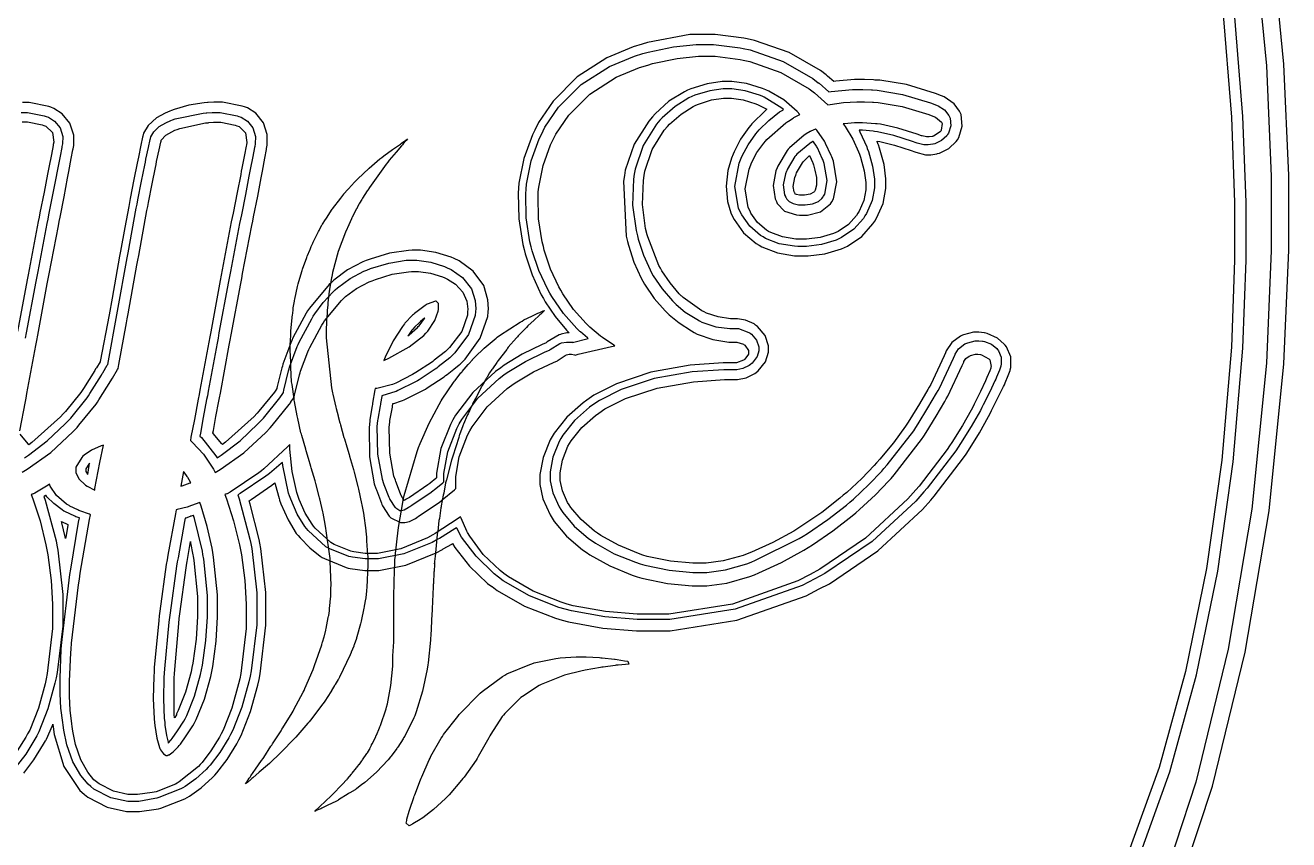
# Model space of a CAD drawing. Extents: x 71 to 283, y 22 to 328.
# Drawn here: x 170 to 282.9, y 156.4 to 229.1 of the extents above; entities that cross this region are included whole.
import ezdxf

# ---------------------------------------------------------------- set-up
doc = ezdxf.new("R2010")
doc.units = 0
doc.header["$MEASUREMENT"] = 0

msp = doc.modelspace()

# ---------------------------------------------------------------- linework, layer by layer
at = {"color": 7}
for points in [[(279.631, 238.286), (280.88, 225.506), (281.304, 215.656), (281.304, 212.372), (281.304, 209.018), (280.865, 198.953), (279.572, 185.925), (277.463, 173.416), (274.57, 161.556), (270.932, 150.467)], [(272.371, 150.015), (276.049, 161.193), (278.973, 173.149), (281.106, 185.756), (282.414, 198.884), (282.858, 209.028), (282.858, 212.408), (282.858, 215.715), (282.428, 225.635), (281.164, 238.507)], [(276.936, 230.801), (277.748, 220.912), (278.025, 213.29), (278.025, 210.749), (278.025, 208.154), (277.738, 200.365), (276.897, 190.284), (275.524, 180.604), (273.641, 171.424), (271.271, 162.844), (268.439, 154.96)], [(269.373, 154.512), (272.229, 162.464), (274.62, 171.115), (276.52, 180.369), (277.908, 190.125), (278.758, 200.285), (279.047, 208.133), (279.047, 210.749), (279.047, 213.306), (278.767, 220.979), (277.946, 230.939)]]:
    msp.add_lwpolyline(points, dxfattribs=at)
at = {"color": 250}
for points in [[(169.871, 162.34), (170.783, 163.53), (171.643, 164.932), (171.803, 165.24), (171.803, 165.24), (171.829, 165.276), (171.839, 165.276), (171.899, 165.392), (172.428, 166.591), (172.472, 166.723), (172.472, 166.661), (172.508, 166.522), (172.508, 166.475), (172.597, 165.797), (173.46, 162.935), (174.89, 160.796), (175.26, 160.478), (175.295, 160.444), (175.603, 160.189), (177.319, 159.301), (179.056, 158.926), (179.634, 158.926), (180.198, 158.926), (181.699, 159.129), (181.893, 159.173), (182.104, 159.217), (184.255, 160.047), (184.467, 160.161), (184.678, 160.285), (185.728, 161.035), (186.742, 161.961), (186.936, 162.172), (187.121, 162.376), (188.035, 163.566), (188.895, 164.968), (189.053, 165.276), (189.053, 165.276), (189.079, 165.312), (189.089, 165.312), (189.282, 165.701), (190.133, 167.84), (190.791, 170.207), (190.889, 170.708), (190.985, 171.203), (191.488, 175.569), (191.488, 177.024), (191.488, 178.489), (191.047, 182.412), (190.959, 182.879), (190.897, 183.216), (190.103, 186.364), (190.007, 186.655), (190.191, 186.77), (192.017, 188.067), (192.194, 188.207), (192.202, 188.216), (192.29, 188.269), (192.3, 188.277), (192.326, 188.145), (192.679, 186.876), (192.723, 186.76), (192.723, 186.76), (192.723, 186.735), (192.723, 186.726), (192.837, 186.4), (193.473, 184.953), (194.212, 183.755), (194.381, 183.551), (194.547, 183.348), (195.416, 182.448), (196.339, 181.726), (196.533, 181.61), (196.726, 181.496), (198.666, 180.702), (198.86, 180.658), (199.037, 180.624), (200.334, 180.446), (200.767, 180.446), (201.57, 180.446), (203.984, 180.919), (206.71, 182.007), (207.257, 182.316), (207.336, 182.36), (208.095, 182.801), (208.175, 182.845), (208.385, 182.492), (209.695, 180.817), (211.304, 179.281), (211.667, 178.999), (211.667, 178.999), (211.693, 178.999), (211.703, 178.999), (212.144, 178.664), (214.599, 177.25), (217.355, 176.168), (217.946, 176), (218.52, 175.842), (221.589, 175.286), (224.598, 175.048), (225.601, 175.048), (227.594, 175.048), (233.573, 175.992), (239.747, 178.171), (240.911, 178.788), (241.828, 179.257), (246.167, 182.189), (250.154, 185.879), (250.895, 186.726), (251.194, 187.07), (253.815, 190.482), (254.036, 190.817), (254.256, 191.153), (255.243, 192.727), (256.055, 194.178), (256.187, 194.451), (256.319, 194.715), (256.901, 195.898), (257.377, 196.868), (257.458, 197.026), (257.528, 197.195), (257.8, 197.842), (257.969, 198.297), (257.987, 198.367), (258.039, 198.553), (258.021, 199.5), (257.651, 200.396), (257.528, 200.554), (257.448, 200.652), (256.848, 201.181), (255.931, 201.604), (255.694, 201.648), (255.64, 201.658), (255.177, 201.719), (255.022, 201.719), (254.696, 201.719), (253.822, 201.48), (253.717, 201.436), (253.532, 201.357), (252.773, 200.793), (252.262, 200.053), (252.2, 199.885), (252.086, 199.594), (250.877, 197.035), (250.755, 196.814), (250.631, 196.585), (249.889, 195.316), (249.007, 193.905), (248.815, 193.605), (248.628, 193.314), (247.556, 191.841), (246.327, 190.369), (246.063, 190.077), (246.027, 190.041), (245.841, 189.821), (244.73, 188.662), (243.373, 187.413), (243.064, 187.149), (242.763, 186.884), (241.14, 185.615), (239.376, 184.416), (239.007, 184.186), (238.645, 183.957), (236.788, 182.937), (234.878, 182.077), (234.491, 181.927), (234.129, 181.787), (232.353, 181.293), (230.808, 181.081), (230.294, 181.081), (229.627, 181.081), (227.63, 181.267), (225.565, 181.699), (225.178, 181.821), (224.79, 181.945), (222.99, 182.687), (221.403, 183.569), (221.121, 183.761), (220.847, 183.956), (219.665, 184.98), (218.73, 186.074), (218.582, 186.303), (218.45, 186.515), (217.977, 187.551), (217.77, 188.467), (217.77, 188.772), (217.77, 189.154), (217.981, 190.299), (218.474, 191.524), (218.616, 191.771), (218.765, 192.017), (219.709, 193.196), (220.935, 194.284), (221.228, 194.487), (221.786, 194.868), (223.618, 195.789), (226.447, 196.727), (229.7, 197.295), (232.446, 197.485), (233.363, 197.485), (233.618, 197.485), (234.385, 197.644), (235.161, 198.015), (235.303, 198.121), (235.479, 198.253), (236.115, 199.056), (236.397, 199.916), (236.397, 200.201), (236.397, 200.504), (236.091, 201.41), (235.417, 202.231), (235.233, 202.354), (235.1, 202.452), (234.349, 202.781), (233.609, 202.917), (233.363, 202.917), (232.996, 202.917), (231.898, 203.073), (230.839, 203.42), (230.646, 203.517), (230.434, 203.633), (228.758, 204.814), (228.636, 204.928), (228.6, 204.964), (228.424, 205.14), (227.598, 206.106), (226.862, 207.196), (226.73, 207.433), (226.598, 207.672), (225.601, 210.229), (225.531, 210.502), (225.531, 210.538), (225.415, 210.963), (225.129, 213.101), (225.213, 215.257), (225.285, 215.688), (225.355, 216.102), (226.006, 218.022), (227.083, 219.746), (227.365, 220.063), (227.558, 220.275), (228.582, 221.175), (229.675, 221.863), (229.905, 221.967), (230.134, 222.074), (231.302, 222.444), (232.37, 222.603), (232.727, 222.603), (233.073, 222.603), (234.115, 222.462), (235.249, 222.11), (235.479, 222.003), (235.54, 221.977), (236.193, 221.651), (236.255, 221.615), (236.123, 221.51), (234.914, 220.328), (234.81, 220.204), (234.633, 220.001), (233.884, 218.938), (233.31, 217.824), (233.222, 217.594), (233.076, 217.246), (232.759, 216.154), (232.595, 214.745), (232.734, 213.377), (233.039, 212.369), (233.186, 212.055), (233.309, 211.782), (234.155, 210.582), (235.285, 209.63), (235.549, 209.48), (235.804, 209.331), (237.189, 208.792), (238.716, 208.537), (239.043, 208.528), (239.059, 208.528), (239.099, 208.528), (239.113, 208.528), (239.43, 208.528), (239.926, 208.528), (241.419, 208.714), (242.896, 209.145), (243.17, 209.267), (243.461, 209.4), (244.713, 210.265), (245.718, 211.376), (245.886, 211.631), (246.045, 211.879), (246.618, 213.214), (246.874, 214.541), (246.874, 214.982), (246.874, 215.405), (246.71, 216.672), (246.318, 218.141), (246.203, 218.44), (246.193, 218.467), (246.107, 218.732), (246.098, 218.758), (246.335, 218.724), (247.654, 218.414), (249.131, 217.928), (249.45, 217.804), (249.554, 217.77), (250.402, 217.558), (250.685, 217.558), (250.887, 217.558), (251.424, 217.647), (251.495, 217.664), (251.679, 217.708), (252.495, 218.111), (253.153, 218.74), (253.258, 218.899), (253.381, 219.085), (253.699, 220.103), (253.595, 221.139), (253.507, 221.332), (253.453, 221.448), (252.968, 222.101), (252.094, 222.718), (251.847, 222.815), (251.301, 223.027), (248.707, 223.811), (246.327, 224.208), (245.886, 224.226), (245.78, 224.236), (244.96, 224.26), (244.687, 224.26), (244.07, 224.26), (242.411, 224.112), (242.218, 224.084), (241.653, 224.579), (241.643, 224.589), (241.555, 224.675), (241.547, 224.683), (241.034, 225.08), (238.23, 226.673), (235.143, 227.754), (234.491, 227.894), (234.182, 227.957), (231.636, 228.283), (230.787, 228.283), (229.366, 228.283), (225.583, 227.578), (225.108, 227.435), (224.296, 227.197), (221.946, 226.199), (219.29, 224.505), (217.144, 222.352), (215.845, 220.432), (215.511, 219.745), (215.309, 219.34), (214.537, 217.232), (214.1, 215.018), (214.066, 214.559), (214.03, 214.11), (214.086, 211.839), (214.443, 209.55), (214.559, 209.091), (214.656, 208.704), (215.277, 206.838), (216.094, 205.062), (216.289, 204.717), (216.447, 204.436), (217.341, 203.104), (218.361, 201.879), (218.582, 201.648), (218.387, 201.648), (217.866, 201.524), (217.804, 201.506), (217.68, 201.472), (216.624, 200.855), (216.535, 200.767), (216.165, 200.616), (214.401, 199.76), (212.777, 198.764), (212.478, 198.544), (212.001, 198.2), (209.973, 196.335), (208.438, 194.31), (208.209, 193.887), (207.971, 193.464), (207.125, 191.321), (206.736, 189.141), (206.728, 188.7), (206.674, 188.656), (206.173, 188.243), (206.128, 188.207), (205.96, 188.075), (204.311, 186.954), (204.152, 186.866), (204.143, 186.858), (204.028, 186.805), (204.012, 186.796), (203.994, 186.788), (203.852, 186.7), (203.835, 186.69), (203.808, 186.717), (203.569, 187.132), (203.553, 187.185), (203.509, 187.29), (203.094, 188.385), (203.06, 188.49), (202.935, 188.86), (202.559, 190.903), (202.521, 193.208), (202.565, 193.711), (202.581, 193.835), (202.794, 195.007), (202.811, 195.122), (202.811, 195.176), (202.847, 195.294), (202.847, 195.333), (202.917, 195.351), (203.623, 195.589), (203.693, 195.615), (203.86, 195.687), (205.572, 196.541), (205.74, 196.638), (205.898, 196.736), (207.407, 197.733), (207.54, 197.838), (207.68, 197.944), (208.284, 198.403), (208.764, 198.79), (208.844, 198.86), (208.853, 198.87), (208.905, 198.923), (208.915, 198.931), (209.284, 199.293), (210.647, 201.172), (211.322, 203.12), (211.35, 203.517), (211.372, 203.786), (211.326, 204.599), (210.955, 205.872), (210.024, 207.159), (208.774, 208.073), (208.315, 208.279), (208.059, 208.403), (206.679, 208.836), (205.312, 209.021), (204.858, 209.021), (204.786, 209.021), (204.628, 209.021), (204.575, 209.021), (204.24, 209.013), (202.539, 208.76), (200.801, 208.245), (200.448, 208.103), (200.156, 207.989), (198.789, 207.266), (197.564, 206.367), (197.343, 206.163), (197.141, 205.97), (195.377, 203.853), (195.227, 203.623), (195.085, 203.402), (193.912, 201.198), (193.815, 200.977), (193.727, 200.767), (193.022, 198.852), (192.969, 198.684), (192.925, 198.526), (192.51, 196.878), (192.476, 196.71), (192.466, 196.692), (192.378, 196.551), (192.37, 196.533), (192.254, 196.366), (190.871, 194.655), (190.712, 194.487), (190.676, 194.451), (190.438, 194.186), (187.88, 191.893), (187.608, 191.699), (187.536, 191.787), (186.83, 192.644), (186.76, 192.723), (186.804, 192.943), (187.033, 194.174), (187.299, 195.563), (187.361, 195.862), (187.431, 196.269), (188.225, 200.556), (188.313, 201.013), (188.401, 201.472), (189.247, 206.058), (189.335, 206.515), (189.414, 206.966), (190.244, 211.226), (190.324, 211.631), (190.402, 212.019), (190.769, 213.845), (191.081, 215.495), (191.135, 215.794), (191.188, 216.086), (191.399, 217.25), (191.54, 218.026), (191.558, 218.123), (191.619, 218.421), (191.616, 219.352), (191.284, 220.412), (190.595, 221.254), (189.851, 221.729), (189.582, 221.827), (189.388, 221.899), (187.628, 222.25), (187.042, 222.25), (186.848, 222.25), (186.327, 222.224), (186.267, 222.214), (185.984, 222.188), (184.608, 221.969), (183.303, 221.607), (183.056, 221.508), (182.923, 221.456), (182.485, 221.27), (181.719, 220.84), (180.986, 220.17), (180.575, 219.468), (180.516, 219.215), (180.489, 219.119), (180.326, 218.405), (180.11, 217.339), (180.057, 217.065), (180.003, 216.809), (179.714, 215.349), (179.388, 213.661), (179.317, 213.29), (179.246, 212.937), (178.889, 211.051), (178.514, 208.951), (178.435, 208.492), (177.764, 204.752), (177.483, 203.27), (176.706, 199.107), (176.68, 199.055), (176.353, 198.527), (176.319, 198.473), (176.283, 198.438), (176.203, 198.297), (175.206, 196.683), (175.084, 196.497), (174.968, 196.33), (173.585, 194.627), (173.426, 194.451), (173.39, 194.417), (173.152, 194.152), (170.594, 191.859), (170.321, 191.665), (170.25, 191.753), (169.544, 192.609)], [(169.722, 189.229), (170.163, 189.486), (172.278, 190.985), (174.254, 192.803), (174.625, 193.216), (174.801, 193.41), (176.335, 195.29), (176.459, 195.475), (176.582, 195.661), (177.642, 197.371), (177.73, 197.52), (177.782, 197.6), (178.249, 198.395), (178.293, 198.473), (178.355, 198.836), (179.033, 202.539), (179.105, 202.917), (179.184, 203.35), (179.977, 207.707), (180.057, 208.139), (180.136, 208.572), (180.869, 212.567), (180.939, 212.937), (181.01, 213.3), (181.336, 214.966), (181.627, 216.421), (181.681, 216.676), (181.733, 216.94), (181.949, 217.982), (182.112, 218.67), (182.14, 218.758), (182.156, 218.856), (182.557, 219.313), (183.364, 219.738), (183.585, 219.817), (183.805, 219.896), (186.098, 220.399), (186.337, 220.416), (186.389, 220.425), (186.826, 220.45), (186.972, 220.45), (187.457, 220.45), (188.762, 220.187), (188.913, 220.133), (189.097, 220.063), (189.679, 219.499), (189.803, 218.652), (189.758, 218.44), (189.741, 218.335), (189.582, 217.537), (189.353, 216.368), (189.301, 216.076), (189.247, 215.786), (188.935, 214.172), (188.568, 212.346), (188.49, 211.949), (188.409, 211.552), (187.59, 207.266), (187.501, 206.798), (187.413, 206.34), (186.567, 201.754), (186.479, 201.296), (186.391, 200.837), (185.596, 196.551), (185.525, 196.144), (185.455, 195.739), (185.111, 193.913), (184.802, 192.334), (184.749, 192.052), (184.952, 191.875), (185.914, 190.809), (186.804, 189.495), (186.972, 189.195), (187.413, 189.451), (189.528, 190.95), (191.505, 192.767), (191.875, 193.182), (192.052, 193.376), (193.587, 195.254), (193.711, 195.439), (193.737, 195.483), (194, 195.863), (194.028, 195.898), (194.062, 196.084), (194.503, 197.9), (194.557, 198.085), (194.601, 198.235), (195.245, 199.973), (195.333, 200.165), (195.421, 200.36), (196.479, 202.336), (196.603, 202.53), (196.726, 202.724), (198.261, 204.55), (198.438, 204.717), (198.614, 204.885), (199.601, 205.617), (200.729, 206.208), (200.977, 206.305), (201.286, 206.429), (202.78, 206.882), (204.222, 207.108), (204.505, 207.117), (204.566, 207.117), (204.705, 207.117), (204.752, 207.117), (205.114, 207.117), (206.203, 206.98), (207.275, 206.649), (207.469, 206.551), (207.72, 206.438), (208.428, 205.989), (209.087, 205.3), (209.447, 204.479), (209.532, 203.755), (209.514, 203.517), (209.496, 203.226), (208.985, 201.777), (207.909, 200.343), (207.61, 200.061), (207.538, 199.999), (206.533, 199.205), (206.411, 199.107), (206.287, 199.011), (204.902, 198.103), (204.752, 198.015), (204.602, 197.926), (203.102, 197.168), (202.953, 197.097), (202.803, 197.036), (201.392, 196.683), (201.26, 196.674), (201.242, 196.559), (201.03, 195.387), (201.013, 195.263), (200.995, 195.14), (200.783, 193.905), (200.767, 193.781), (200.713, 193.217), (200.743, 190.58), (201.18, 188.189), (201.33, 187.748), (201.374, 187.634), (201.815, 186.453), (201.859, 186.337), (201.903, 186.223), (202.521, 185.28), (202.601, 185.208), (202.671, 185.138), (203.525, 184.725), (203.623, 184.715), (203.658, 184.715), (203.737, 184.715), (203.765, 184.715), (203.904, 184.715), (204.325, 184.825), (204.848, 185.094), (204.964, 185.172), (205.14, 185.279), (206.965, 186.515), (207.151, 186.655), (207.256, 186.735), (208.341, 187.652), (208.456, 187.748), (208.456, 187.872), (208.456, 188.151), (208.456, 188.243), (208.456, 188.832), (208.773, 190.598), (209.514, 192.52), (209.726, 192.899), (209.929, 193.27), (211.266, 195.038), (213.042, 196.682), (213.467, 196.99), (213.765, 197.203), (215.392, 198.173), (217.177, 199.003), (217.558, 199.143), (217.602, 199.205), (218.219, 199.646), (218.299, 199.672), (218.333, 199.682), (218.598, 199.742), (218.686, 199.742), (218.792, 199.742), (219.075, 199.682), (219.111, 199.672), (219.384, 199.752), (222.355, 200.431), (222.673, 200.484), (222.567, 200.546), (221.571, 201.225), (221.474, 201.296), (221.376, 201.366), (220.434, 202.16), (220.346, 202.248), (220.097, 202.478), (218.987, 203.733), (218.017, 205.148), (217.84, 205.457), (217.664, 205.758), (216.918, 207.337), (216.367, 209.021), (216.289, 209.374), (216.183, 209.788), (215.86, 211.835), (215.802, 213.845), (215.83, 214.242), (215.864, 214.649), (216.251, 216.597), (216.922, 218.44), (217.099, 218.792), (217.394, 219.397), (218.542, 221.083), (220.436, 222.974), (222.789, 224.469), (224.879, 225.353), (225.601, 225.565), (226.042, 225.698), (228.22, 226.153), (230.145, 226.343), (230.787, 226.343), (231.625, 226.343), (233.864, 226.052), (234.138, 225.99), (234.728, 225.867), (237.498, 224.888), (240.02, 223.449), (240.488, 223.096), (241.689, 222.003), (241.909, 222.048), (243.094, 222.212), (244.289, 222.286), (244.687, 222.286), (244.96, 222.286), (245.682, 222.26), (245.78, 222.25), (246.177, 222.233), (248.324, 221.863), (250.701, 221.139), (251.214, 220.945), (251.302, 220.911), (251.856, 220.47), (251.883, 220.416), (251.909, 220.355), (251.821, 219.736), (251.777, 219.674), (251.733, 219.614), (251.116, 219.199), (251.037, 219.181), (251.01, 219.173), (250.738, 219.145), (250.649, 219.145), (250.498, 219.145), (250.101, 219.235), (250.049, 219.251), (249.678, 219.393), (247.953, 219.94), (246.389, 220.275), (246.098, 220.31), (245.948, 220.328), (244.791, 220.416), (244.405, 220.416), (244.069, 220.416), (243.169, 220.328), (243.064, 220.31), (243.231, 220.081), (243.932, 218.938), (244.439, 217.814), (244.511, 217.594), (244.607, 217.339), (244.937, 216.112), (245.074, 215.08), (245.074, 214.735), (245.074, 214.417), (244.893, 213.458), (244.483, 212.513), (244.369, 212.336), (244.253, 212.144), (243.526, 211.328), (242.605, 210.706), (242.394, 210.608), (242.182, 210.512), (241.012, 210.163), (239.799, 210.009), (239.396, 210.009), (239.077, 210.009), (238.821, 210.018), (237.644, 210.217), (236.59, 210.61), (236.397, 210.715), (236.203, 210.83), (235.408, 211.508), (234.826, 212.328), (234.738, 212.513), (234.588, 212.831), (234.311, 214.498), (234.649, 216.271), (234.81, 216.642), (234.88, 216.827), (235.355, 217.74), (235.972, 218.599), (236.115, 218.758), (236.255, 218.926), (237.931, 220.39), (238.125, 220.522), (238.169, 220.548), (238.583, 220.813), (238.618, 220.839), (238.662, 220.866), (239.13, 221.13), (239.183, 221.156), (238.963, 221.404), (237.758, 222.449), (236.431, 223.23), (236.149, 223.344), (235.867, 223.468), (234.433, 223.9), (233.127, 224.084), (232.693, 224.084), (232.248, 224.084), (230.914, 223.895), (229.456, 223.441), (229.165, 223.308), (228.873, 223.176), (227.502, 222.326), (226.253, 221.21), (226.024, 220.945), (225.688, 220.566), (224.387, 218.489), (223.599, 216.183), (223.521, 215.688), (223.441, 215.194), (223.678, 210.282), (223.802, 209.797), (223.872, 209.48), (224.357, 207.968), (225.019, 206.543), (225.178, 206.269), (225.327, 205.996), (226.179, 204.735), (227.153, 203.615), (227.365, 203.412), (227.514, 203.262), (228.418, 202.534), (229.517, 201.825), (229.765, 201.683), (230.019, 201.542), (231.413, 201.049), (232.847, 200.837), (233.327, 200.837), (233.547, 200.837), (234.147, 200.634), (234.208, 200.59), (234.271, 200.546), (234.597, 200.076), (234.597, 199.919), (234.597, 199.752), (234.271, 199.303), (234.208, 199.249), (234.147, 199.205), (233.531, 198.967), (233.327, 198.967), (232.341, 198.967), (229.386, 198.761), (225.874, 198.143), (222.8, 197.106), (220.784, 196.077), (220.169, 195.651), (219.833, 195.413), (218.378, 194.122), (217.241, 192.705), (217.065, 192.404), (216.888, 192.096), (216.253, 190.518), (215.97, 189.023), (215.97, 188.524), (215.97, 188.101), (216.239, 186.828), (216.878, 185.394), (217.065, 185.102), (217.241, 184.821), (218.356, 183.494), (219.771, 182.29), (220.097, 182.069), (220.424, 181.849), (222.214, 180.856), (224.216, 180.023), (224.649, 179.881), (225.08, 179.74), (227.365, 179.265), (229.561, 179.071), (230.294, 179.071), (230.887, 179.071), (232.669, 179.313), (234.712, 179.891), (235.126, 180.057), (235.54, 180.217), (237.564, 181.143), (239.536, 182.246), (239.925, 182.492), (240.312, 182.731), (242.15, 183.992), (243.866, 185.324), (244.192, 185.597), (244.518, 185.871), (245.947, 187.185), (247.129, 188.429), (247.333, 188.666), (247.614, 188.984), (250.057, 192.123), (250.26, 192.44), (250.463, 192.749), (251.371, 194.204), (252.14, 195.519), (252.272, 195.756), (252.404, 195.994), (253.699, 198.728), (253.824, 199.037), (253.84, 199.099), (254.026, 199.373), (254.317, 199.576), (254.389, 199.602), (254.441, 199.62), (254.876, 199.742), (255.022, 199.742), (255.101, 199.742), (255.313, 199.718), (255.341, 199.708), (255.429, 199.69), (256.073, 199.337), (256.117, 199.283), (256.161, 199.231), (256.275, 198.64), (256.257, 198.578), (256.257, 198.5), (256.151, 198.261), (255.904, 197.68), (255.834, 197.52), (255.762, 197.361), (255.327, 196.427), (254.768, 195.281), (254.635, 195.016), (254.503, 194.761), (253.714, 193.38), (252.764, 191.877), (252.553, 191.558), (252.341, 191.242), (249.845, 187.978), (249.554, 187.642), (248.849, 186.832), (245.065, 183.326), (240.965, 180.544), (240.101, 180.093), (238.999, 179.503), (233.168, 177.425), (227.492, 176.529), (225.601, 176.529), (224.662, 176.529), (221.844, 176.764), (218.951, 177.298), (218.405, 177.447), (217.866, 177.598), (215.371, 178.581), (213.158, 179.864), (212.761, 180.163), (212.408, 180.428), (210.899, 181.879), (209.708, 183.49), (209.514, 183.833), (209.452, 183.948), (208.925, 185.122), (208.88, 185.244), (208.676, 185.086), (206.622, 183.727), (206.411, 183.621), (205.926, 183.348), (203.535, 182.382), (201.458, 181.963), (200.767, 181.963), (200.378, 181.963), (199.354, 182.113), (199.213, 182.14), (199.071, 182.167), (197.598, 182.757), (197.449, 182.845), (197.299, 182.933), (195.888, 184.23), (195.756, 184.397), (195.623, 184.565), (195.014, 185.563), (194.477, 186.77), (194.381, 187.042), (194.265, 187.395), (193.85, 189.265), (193.647, 191.276), (193.639, 191.699), (193.437, 191.478), (191.32, 189.504), (191.099, 189.335), (190.851, 189.143), (188.295, 187.439), (188.031, 187.289), (188.003, 187.289), (187.933, 187.264), (187.924, 187.255), (187.897, 187.255), (187.838, 187.219), (187.818, 187.219), (187.968, 186.849), (188.616, 184.869), (189.141, 182.731), (189.229, 182.28), (189.317, 181.831), (189.609, 179.552), (189.724, 177.444), (189.724, 176.742), (189.724, 175.252), (189.256, 171.257), (189.159, 170.78), (189.061, 170.313), (188.462, 168.14), (187.686, 166.194), (187.501, 165.842), (187.351, 165.568), (186.58, 164.338), (185.79, 163.3), (185.631, 163.124), (185.463, 162.947), (183.761, 161.564), (183.585, 161.466), (183.408, 161.37), (181.681, 160.69), (181.504, 160.654), (181.336, 160.62), (180.034, 160.444), (179.6, 160.444), (179.167, 160.444), (177.87, 160.73), (176.591, 161.388), (176.353, 161.572), (176.137, 161.762), (175.58, 162.433), (174.96, 163.54), (174.498, 164.896), (174.25, 166.105), (174.202, 166.511), (174.158, 166.741), (174.012, 167.972), (173.955, 169.205), (173.955, 169.616), (173.955, 170.569), (174.068, 173.083), (174.096, 173.426), (174.14, 173.947), (174.757, 179.15), (174.837, 179.67), (174.916, 180.191), (175.736, 184.98), (175.824, 185.421), (175.736, 185.456), (174.89, 185.773), (174.801, 185.808), (174.713, 185.844), (173.98, 186.196), (173.919, 186.231), (173.689, 186.373), (172.785, 187.132), (172.216, 187.96), (172.156, 188.137), (172.04, 188.058), (170.867, 187.351), (170.744, 187.289), (170.717, 187.289), (170.647, 187.264), (170.638, 187.255), (170.611, 187.255), (170.551, 187.219), (170.532, 187.219), (170.682, 186.849), (171.33, 184.869), (171.855, 182.731), (171.943, 182.28), (172.031, 181.831), (172.322, 179.552), (172.438, 177.444), (172.438, 176.742), (172.438, 175.252), (171.97, 171.257), (171.873, 170.78), (171.775, 170.313), (171.176, 168.14), (170.4, 166.194), (170.215, 165.842), (170.065, 165.568), (169.293, 164.338)], [(169.518, 192.917), (170.013, 195.537), (170.075, 195.828), (170.145, 196.234), (170.939, 200.52), (171.027, 200.977), (171.115, 201.436), (171.961, 206.024), (172.049, 206.481), (172.128, 206.932), (172.957, 211.2), (173.038, 211.596), (173.116, 211.977), (173.469, 213.785), (173.787, 215.451), (173.849, 215.76), (173.901, 216.05), (174.112, 217.215), (174.254, 217.991), (174.272, 218.087), (174.333, 218.385), (174.33, 219.316), (173.998, 220.377), (173.309, 221.218), (172.565, 221.693), (172.296, 221.791), (172.102, 221.863), (170.342, 222.214), (169.756, 222.214)], [(169.722, 220.486), (170.207, 220.486), (171.512, 220.223), (171.662, 220.169), (171.847, 220.099), (172.428, 219.534), (172.552, 218.688), (172.508, 218.476), (172.49, 218.371), (172.332, 217.571), (172.102, 216.403), (172.049, 216.112), (171.996, 215.821), (171.683, 214.208), (171.316, 212.38), (171.238, 211.983), (171.158, 211.587), (170.339, 207.302), (170.251, 206.834), (170.163, 206.376), (169.315, 201.789)]]:
    msp.add_lwpolyline(points, dxfattribs=at)
at = {"color": 32}
for points in [[(169.933, 190.5), (170.285, 190.72), (171.974, 192.005), (173.575, 193.517), (173.883, 193.851), (174.06, 194.037), (175.533, 195.862), (175.647, 196.038), (175.77, 196.225), (176.802, 197.874), (176.882, 198.015), (176.926, 198.086), (177.333, 198.764), (177.377, 198.826), (179.105, 208.351), (179.184, 208.784), (179.915, 212.787), (179.987, 213.148), (180.057, 213.519), (180.384, 215.19), (180.674, 216.633), (180.728, 216.888), (180.781, 217.153), (180.997, 218.211), (181.16, 218.917), (181.187, 219.005), (181.223, 219.165), (181.479, 219.611), (181.975, 220.071), (182.571, 220.414), (183.012, 220.606), (183.162, 220.663), (183.399, 220.751), (185.896, 221.281), (186.16, 221.298), (186.221, 221.307), (186.705, 221.332), (186.866, 221.332), (187.421, 221.332), (188.921, 221.041), (189.089, 220.979), (189.287, 220.908), (189.84, 220.562), (190.336, 219.957), (190.562, 219.195), (190.547, 218.515), (190.5, 218.299), (190.482, 218.194), (190.324, 217.395), (190.094, 216.227), (190.041, 215.936), (189.987, 215.637), (189.674, 214.004), (189.308, 212.196), (189.229, 211.807), (189.15, 211.402), (188.321, 207.133), (188.243, 206.692), (188.155, 206.235), (187.307, 201.648), (187.219, 201.19), (187.131, 200.74), (186.337, 196.445), (186.267, 196.038), (186.205, 195.695), (185.904, 194.108), (185.641, 192.697), (185.597, 192.44), (185.738, 192.308), (187.024, 190.686), (187.149, 190.5), (187.501, 190.72), (189.189, 192.005), (190.791, 193.517), (191.099, 193.851), (191.276, 194.037), (192.739, 195.854), (192.863, 196.038), (192.88, 196.066), (193.058, 196.33), (193.076, 196.357), (193.11, 196.533), (193.525, 198.271), (193.569, 198.438), (193.613, 198.597), (194.292, 200.422), (194.381, 200.624), (194.469, 200.837), (195.589, 202.919), (195.721, 203.13), (195.854, 203.342), (196.616, 204.365), (197.502, 205.317), (197.696, 205.493), (197.899, 205.679), (199.014, 206.495), (200.254, 207.152), (200.518, 207.257), (200.845, 207.389), (202.463, 207.884), (204.028, 208.131), (204.329, 208.139), (204.389, 208.139), (204.529, 208.139), (204.575, 208.139), (204.986, 208.139), (206.221, 207.976), (207.45, 207.584), (207.68, 207.469), (208.048, 207.305), (209.058, 206.6), (209.849, 205.591), (210.19, 204.542), (210.24, 203.798), (210.22, 203.553), (210.193, 203.21), (209.588, 201.516), (208.367, 199.858), (208.033, 199.532), (207.998, 199.496), (207.918, 199.426), (206.896, 198.606), (206.764, 198.508), (206.631, 198.411), (205.183, 197.467), (205.034, 197.379), (204.874, 197.291), (203.288, 196.499), (203.13, 196.427), (203.024, 196.383), (201.956, 196.056), (201.859, 196.038), (201.85, 195.978), (201.727, 195.334), (201.719, 195.263), (201.701, 195.14), (201.488, 193.94), (201.472, 193.815), (201.418, 193.286), (201.458, 190.813), (201.869, 188.604), (202.001, 188.207), (202.035, 188.102), (202.476, 186.982), (202.53, 186.866), (202.565, 186.778), (203.006, 186.098), (203.06, 186.054), (203.104, 186.02), (203.467, 185.808), (203.589, 185.808), (203.649, 185.808), (203.834, 185.862), (204.196, 186.056), (204.294, 186.126), (204.311, 186.126), (204.351, 186.16), (204.365, 186.16), (204.531, 186.259), (206.269, 187.431), (206.445, 187.572), (206.515, 187.634), (207.309, 188.277), (207.397, 188.347), (207.397, 188.375), (207.397, 188.434), (207.397, 188.454), (207.397, 189.096), (207.741, 191.021), (208.544, 193.12), (208.774, 193.535), (208.985, 193.931), (210.422, 195.828), (212.32, 197.583), (212.761, 197.908), (213.06, 198.121), (214.682, 199.095), (216.447, 199.946), (216.818, 200.095), (216.888, 200.175), (217.743, 200.704), (217.84, 200.731), (217.892, 200.749), (218.356, 200.837), (218.51, 200.837), (218.607, 200.837), (218.871, 200.811), (218.899, 200.801), (219.013, 200.837), (220.159, 201.127), (220.274, 201.154), (220.212, 201.208), (219.595, 201.737), (219.534, 201.789), (219.269, 202.037), (218.073, 203.382), (217.037, 204.885), (216.852, 205.21), (216.666, 205.529), (215.878, 207.209), (215.283, 208.977), (215.194, 209.338), (215.079, 209.77), (214.74, 211.927), (214.7, 214.066), (214.735, 214.489), (214.77, 214.922), (215.185, 217.002), (215.918, 218.979), (216.112, 219.358), (216.421, 220.002), (217.636, 221.798), (219.665, 223.821), (222.184, 225.421), (224.409, 226.363), (225.178, 226.59), (225.636, 226.722), (227.907, 227.195), (229.934, 227.401), (230.61, 227.401), (231.492, 227.401), (233.846, 227.11), (234.138, 227.048), (234.764, 226.916), (237.701, 225.884), (240.356, 224.359), (240.841, 223.978), (240.858, 223.978), (240.897, 223.944), (240.911, 223.944), (241.793, 223.168), (241.996, 223.204), (243.907, 223.379), (244.545, 223.379), (244.826, 223.379), (245.576, 223.354), (245.674, 223.344), (246.089, 223.326), (248.36, 222.947), (250.861, 222.18), (251.39, 221.967), (251.531, 221.915), (252.104, 221.55), (252.499, 221.061), (252.553, 220.945), (252.615, 220.813), (252.689, 220.139), (252.465, 219.481), (252.377, 219.358), (252.306, 219.253), (251.835, 218.816), (251.24, 218.538), (251.108, 218.51), (251.063, 218.502), (250.646, 218.44), (250.508, 218.44), (250.278, 218.44), (249.669, 218.59), (249.59, 218.616), (249.238, 218.748), (247.588, 219.274), (246.115, 219.606), (245.85, 219.64), (245.726, 219.658), (244.788, 219.745), (244.475, 219.745), (244.554, 219.612), (245.172, 218.255), (245.217, 218.123), (245.321, 217.858), (245.692, 216.527), (245.85, 215.369), (245.85, 214.982), (245.85, 214.602), (245.638, 213.458), (245.145, 212.302), (245.004, 212.09), (244.872, 211.869), (244.011, 210.909), (242.922, 210.159), (242.675, 210.043), (242.437, 209.929), (241.118, 209.538), (239.772, 209.374), (239.324, 209.374), (239.007, 209.374), (238.706, 209.383), (237.335, 209.612), (236.123, 210.087), (235.902, 210.22), (235.672, 210.352), (234.712, 211.169), (233.996, 212.179), (233.892, 212.408), (233.715, 212.779), (233.385, 214.732), (233.776, 216.809), (233.962, 217.241), (234.041, 217.445), (234.565, 218.45), (235.249, 219.42), (235.409, 219.604), (235.567, 219.781), (236.423, 220.623), (237.383, 221.376), (237.596, 221.508), (237.612, 221.508), (237.652, 221.544), (237.666, 221.544), (237.683, 221.544), (237.722, 221.58), (237.736, 221.58), (237.586, 221.704), (235.999, 222.709), (235.832, 222.779), (235.575, 222.885), (234.293, 223.274), (233.119, 223.449), (232.727, 223.449), (232.33, 223.449), (231.14, 223.268), (229.817, 222.859), (229.552, 222.743), (229.288, 222.629), (228.043, 221.859), (226.906, 220.857), (226.696, 220.627), (226.387, 220.284), (225.191, 218.387), (224.473, 216.28), (224.403, 215.83), (224.331, 215.363), (224.251, 213.052), (224.56, 210.777), (224.683, 210.326), (224.754, 210.027), (225.213, 208.602), (225.812, 207.266), (225.954, 207.01), (226.095, 206.755), (226.898, 205.577), (227.806, 204.523), (228.001, 204.329), (228.133, 204.188), (228.953, 203.51), (229.985, 202.865), (230.223, 202.741), (230.444, 202.619), (231.673, 202.204), (232.94, 202.035), (233.363, 202.035), (233.706, 202.035), (234.64, 201.684), (234.738, 201.613), (234.86, 201.524), (235.311, 200.987), (235.515, 200.399), (235.515, 200.201), (235.515, 200.036), (235.369, 199.54), (234.922, 198.941), (234.774, 198.826), (234.667, 198.748), (234.107, 198.477), (233.548, 198.367), (233.363, 198.367), (232.413, 198.367), (229.567, 198.17), (226.183, 197.579), (223.222, 196.596), (221.288, 195.628), (220.698, 195.227), (220.39, 195.006), (219.057, 193.821), (218.007, 192.51), (217.84, 192.228), (217.68, 191.955), (217.125, 190.558), (216.888, 189.244), (216.888, 188.806), (216.888, 188.444), (217.125, 187.357), (217.68, 186.126), (217.84, 185.878), (218.007, 185.623), (219.035, 184.406), (220.326, 183.296), (220.627, 183.092), (220.926, 182.881), (222.607, 181.937), (224.517, 181.169), (224.932, 181.045), (225.345, 180.913), (227.524, 180.46), (229.627, 180.269), (230.328, 180.269), (230.882, 180.269), (232.547, 180.504), (234.455, 181.037), (234.844, 181.187), (235.241, 181.346), (239.121, 183.286), (239.5, 183.515), (239.879, 183.753), (241.675, 184.98), (243.345, 186.276), (243.663, 186.549), (243.972, 186.814), (245.351, 188.102), (246.503, 189.319), (246.698, 189.548), (246.979, 189.857), (249.36, 192.917), (249.554, 193.216), (249.749, 193.525), (250.635, 194.963), (251.398, 196.26), (251.531, 196.497), (251.653, 196.727), (252.924, 199.382), (253.048, 199.672), (253.074, 199.76), (253.365, 200.229), (253.938, 200.66), (254.106, 200.731), (254.185, 200.767), (254.839, 200.943), (255.058, 200.943), (255.181, 200.943), (255.507, 200.916), (255.552, 200.907), (255.692, 200.881), (256.297, 200.642), (256.778, 200.263), (256.858, 200.165), (256.937, 200.061), (257.169, 199.47), (257.174, 198.844), (257.139, 198.72), (257.129, 198.676), (257.015, 198.333), (256.76, 197.706), (256.682, 197.52), (256.61, 197.361), (256.157, 196.397), (255.579, 195.236), (255.447, 194.98), (255.315, 194.715), (254.507, 193.296), (253.541, 191.771), (253.33, 191.452), (253.11, 191.127), (250.551, 187.802), (250.26, 187.465), (249.537, 186.637), (245.642, 183.031), (241.414, 180.163), (240.524, 179.704), (239.404, 179.097), (233.411, 176.976), (227.58, 176.072), (225.637, 176.072), (224.667, 176.072), (221.759, 176.306), (218.784, 176.839), (218.229, 176.988), (217.664, 177.148), (215.035, 178.18), (212.689, 179.529), (212.266, 179.846), (211.895, 180.139), (210.268, 181.704), (208.977, 183.428), (208.774, 183.797), (208.756, 183.833), (208.544, 184.212), (208.528, 184.256), (208.385, 184.16), (207, 183.304), (206.868, 183.232), (206.357, 182.941), (203.808, 181.915), (201.552, 181.468), (200.801, 181.468), (200.368, 181.468), (199.231, 181.618), (199.073, 181.645), (198.905, 181.681), (197.193, 182.36), (197.026, 182.456), (196.858, 182.563), (195.271, 184.001), (195.122, 184.186), (194.972, 184.372), (194.297, 185.479), (193.71, 186.814), (193.605, 187.113), (193.525, 187.343), (192.996, 189.812), (192.969, 190.077), (192.863, 189.98), (191.805, 189.098), (191.699, 189.019), (191.478, 188.852), (189.212, 187.317), (188.983, 187.185), (189.105, 186.849), (190.076, 183.233), (190.147, 182.845), (190.235, 182.388), (190.676, 178.445), (190.676, 177.13), (190.676, 175.597), (190.173, 171.476), (190.077, 170.991), (189.979, 170.506), (189.344, 168.227), (188.532, 166.176), (188.347, 165.806), (188.189, 165.506), (187.369, 164.183), (186.513, 163.072), (186.337, 162.877), (186.16, 162.684), (185.234, 161.842), (184.273, 161.159), (184.08, 161.043), (183.885, 160.938), (181.944, 160.169), (181.751, 160.125), (181.565, 160.073), (180.143, 159.808), (179.67, 159.808), (179.67, 159.808), (179.16, 159.808), (177.632, 160.149), (176.132, 160.929), (175.86, 161.149), (175.61, 161.364), (174.967, 162.127), (174.254, 163.368), (173.725, 164.866), (173.445, 166.176), (173.39, 166.617), (173.346, 166.856), (173.182, 168.148), (173.108, 169.434), (173.108, 169.863), (173.108, 170.833), (173.222, 173.39), (173.25, 173.743), (173.294, 174.272), (173.91, 179.564), (173.99, 180.093), (174.06, 180.544), (174.765, 184.751), (174.837, 185.138), (174.519, 185.244), (174.421, 185.28), (173.539, 185.693), (173.46, 185.738), (173.293, 185.844), (172.543, 186.405), (171.935, 187.016), (171.839, 187.149), (171.821, 187.14), (171.679, 187.052), (171.662, 187.042), (171.785, 186.708), (172.755, 183.092), (172.825, 182.703), (172.913, 182.246), (173.354, 178.303), (173.354, 176.988), (173.354, 175.455), (172.852, 171.336), (172.755, 170.851), (172.657, 170.366), (172.023, 168.086), (171.212, 166.036), (171.027, 165.665), (170.867, 165.366), (170.047, 164.042), (169.193, 162.931)], [(169.65, 221.332), (170.206, 221.332), (171.705, 221.041), (171.873, 220.979), (172.072, 220.908), (172.624, 220.562), (173.12, 219.957), (173.346, 219.195), (173.331, 218.515), (173.284, 218.299), (173.266, 218.203), (173.12, 217.422), (172.887, 216.236), (172.825, 215.936), (172.772, 215.627), (172.093, 212.188), (172.015, 211.807), (171.935, 211.41), (171.115, 207.143), (171.027, 206.692), (170.939, 206.235), (170.091, 201.648), (170.003, 201.19)]]:
    msp.add_lwpolyline(points, dxfattribs=at)
at = {"color": 7}
for points in [[(204.152, 218.969), (204.152, 218.969), (204.028, 218.837), (203.764, 218.528), (203.693, 218.44), (203.613, 218.351), (203.12, 217.796), (202.521, 217.065), (202.388, 216.888), (202.246, 216.721), (200.749, 214.631), (200.59, 214.383), (200.554, 214.322), (200.139, 213.679), (200.095, 213.607), (200.077, 213.572), (199.865, 213.246), (199.849, 213.218), (199.831, 213.184), (199.654, 212.831), (199.636, 212.795), (199.601, 212.725), (199.213, 211.985), (199.179, 211.913), (199.135, 211.843), (198.789, 211.041), (198.754, 210.961), (198.604, 210.636), (197.961, 208.902), (197.458, 207.046), (197.379, 206.658), (197.361, 206.561), (197.185, 205.563), (197.167, 205.457), (197.149, 205.361), (197.035, 204.329), (197.026, 204.222), (197.017, 204.17), (196.964, 203.642), (196.956, 203.589), (196.956, 203.43), (196.929, 203.007), (196.92, 202.953), (196.92, 202.628), (196.886, 201.894), (196.886, 201.648), (196.894, 201.208), (197.37, 196.736), (197.449, 196.285), (197.466, 196.171), (197.74, 195.025), (197.768, 194.91), (197.944, 194.24), (197.952, 194.178), (198.103, 193.623), (198.121, 193.569), (198.155, 193.455), (198.472, 192.309), (198.508, 192.194), (198.72, 191.488), (198.931, 190.783), (198.965, 190.66), (199.319, 189.46), (199.355, 189.335), (199.39, 189.213), (199.707, 187.95), (199.742, 187.818), (199.777, 187.696), (200.033, 186.426), (200.061, 186.303), (200.201, 185.561), (200.414, 184.01), (200.422, 183.948), (200.484, 183.411), (200.484, 183.232), (200.492, 183.1), (200.58, 181.84), (200.59, 181.717), (200.59, 180.958), (200.518, 178.93), (200.484, 178.682), (200.474, 178.621), (200.422, 178.002), (200.414, 177.94), (200.404, 177.88), (200.288, 177.263), (200.272, 177.201), (200.244, 177.078), (200.015, 175.905), (199.989, 175.79), (199.953, 175.675), (199.628, 174.529), (199.602, 174.413), (199.584, 174.36), (199.382, 173.797), (199.355, 173.743), (199.337, 173.691), (199.125, 173.162), (199.107, 173.108), (199.027, 172.897), (198.075, 170.93), (197.979, 170.744), (197.951, 170.7), (197.688, 170.259), (197.662, 170.215), (197.634, 170.171), (197.37, 169.73), (197.343, 169.686), (197.29, 169.598), (196.762, 168.778), (196.71, 168.698), (196.594, 168.549), (195.473, 167.076), (195.369, 166.934), (195.253, 166.802), (194.168, 165.568), (194.064, 165.453), (193.966, 165.338), (192.96, 164.316), (192.863, 164.218), (192.766, 164.13), (191.884, 163.275), (191.805, 163.196), (191.637, 163.045), (190.909, 162.42), (190.342, 161.935), (190.253, 161.855), (190.165, 161.785), (189.839, 161.52), (189.688, 161.396), (189.688, 161.396), (189.688, 161.396), (189.789, 161.551), (190.015, 161.899), (190.077, 161.995), (190.147, 162.093), (190.566, 162.706), (191.109, 163.477), (191.242, 163.653), (191.302, 163.741), (191.946, 164.749), (192.017, 164.853), (192.088, 164.969), (192.854, 166.132), (192.933, 166.265), (193.012, 166.388), (193.833, 167.746), (193.922, 167.886), (194, 168.037), (194.822, 169.563), (194.91, 169.722), (194.98, 169.89), (195.73, 171.59), (195.792, 171.767), (195.852, 171.943), (196.489, 173.797), (196.533, 173.99), (196.549, 174.034), (196.692, 174.511), (196.71, 174.555), (196.726, 174.599), (196.84, 175.102), (196.85, 175.154), (196.867, 175.252), (197.069, 176.257), (197.097, 176.353), (197.105, 176.407), (197.167, 176.844), (197.167, 176.988), (197.175, 177.042), (197.229, 177.571), (197.239, 177.624), (197.247, 177.677), (197.309, 178.114), (197.309, 178.259), (197.309, 178.419), (197.309, 178.776), (197.309, 178.894), (197.317, 179.106), (197.247, 181.284), (197.239, 181.504), (197.211, 181.725), (196.894, 183.992), (196.85, 184.22), (196.744, 184.892), (196.603, 185.561), (196.576, 185.677), (196.311, 186.822), (196.285, 186.936), (196.259, 187.052), (195.959, 188.199), (195.932, 188.313), (195.906, 188.429), (195.544, 189.61), (195.509, 189.724), (195.298, 190.43), (195.086, 191.135), (195.05, 191.259), (194.697, 192.494), (194.663, 192.617), (194.627, 192.741), (194.345, 194.011), (194.31, 194.134), (194.283, 194.258), (194.044, 195.519), (194.028, 195.651), (194.01, 195.775), (193.833, 197.044), (193.815, 197.167), (193.798, 197.291), (193.719, 198.562), (193.711, 198.684), (193.711, 199.064), (193.665, 200.069), (193.675, 200.201), (193.675, 200.572), (193.711, 201.406), (193.711, 201.683), (193.719, 201.807), (193.842, 203.015), (193.851, 203.13), (193.86, 203.192), (193.922, 203.676), (193.922, 203.835), (193.93, 203.897), (194.054, 204.48), (194.064, 204.541), (194.09, 204.657), (194.318, 205.802), (194.345, 205.916), (194.379, 206.032), (194.697, 207.117), (194.733, 207.221), (194.759, 207.327), (195.156, 208.387), (195.192, 208.492), (195.209, 208.545), (195.421, 209.047), (195.439, 209.091), (195.545, 209.374), (195.685, 209.656), (195.73, 209.754), (196.207, 210.688), (196.251, 210.785), (196.267, 210.829), (196.505, 211.27), (196.533, 211.314), (196.559, 211.358), (196.822, 211.773), (196.85, 211.807), (196.902, 211.887), (197.423, 212.69), (197.485, 212.761), (197.538, 212.831), (198.101, 213.572), (198.155, 213.643), (198.181, 213.679), (198.446, 214.031), (198.473, 214.066), (198.5, 214.102), (198.79, 214.419), (198.826, 214.453), (198.878, 214.515), (199.406, 215.106), (199.46, 215.158), (199.68, 215.379), (200.725, 216.367), (201.683, 217.179), (201.859, 217.311), (202.026, 217.453), (202.794, 218.018), (203.419, 218.44), (203.517, 218.51), (203.623, 218.59), (203.994, 218.86), (204.152, 218.969), (204.152, 218.969)], [(216.393, 203.659), (216.393, 203.659), (216.287, 203.558), (216.04, 203.332), (215.97, 203.27), (215.899, 203.21), (215.45, 202.799), (214.894, 202.266), (214.771, 202.142), (214.709, 202.081), (214.03, 201.384), (213.96, 201.296), (213.888, 201.217), (213.148, 200.37), (213.078, 200.272), (213.006, 200.175), (212.23, 199.179), (212.16, 199.073), (212.124, 199.02), (211.737, 198.456), (211.703, 198.402), (211.685, 198.375), (211.472, 198.077), (211.454, 198.049), (211.437, 198.023), (211.26, 197.697), (211.244, 197.662), (211.208, 197.601), (210.819, 196.956), (210.785, 196.886), (210.741, 196.824), (210.396, 196.146), (210.362, 196.074), (210.326, 196.004), (209.965, 195.307), (209.939, 195.227), (209.903, 195.156), (209.549, 194.417), (209.514, 194.345), (209.478, 194.274), (209.161, 193.508), (209.127, 193.428), (209.1, 193.35), (208.791, 192.556), (208.774, 192.476), (208.72, 192.309), (208.183, 190.64), (208.139, 190.464), (208.085, 190.288), (207.626, 188.524), (207.574, 188.347), (207.548, 188.259), (207.38, 187.343), (207.363, 187.255), (207.345, 187.158), (207.159, 186.224), (207.151, 186.126), (207.133, 186.03), (206.991, 185.094), (206.974, 184.996), (206.956, 184.9), (206.842, 183.931), (206.834, 183.833), (206.806, 183.639), (206.604, 181.699), (206.587, 181.504), (206.551, 181.222), (206.551, 181.045), (206.551, 181.055), (206.551, 181.076), (206.551, 181.081), (206.551, 180.975), (206.515, 180.376), (206.506, 180.279), (206.454, 179.273), (206.445, 179.175), (206.436, 178.983), (206.347, 177.006), (206.339, 176.812), (206.329, 176.609), (206.215, 174.617), (206.199, 174.413), (206.189, 174.21), (205.978, 172.209), (205.952, 172.015), (205.898, 171.618), (205.487, 169.674), (204.92, 167.816), (204.788, 167.463), (204.707, 167.287), (203.896, 165.639), (203.799, 165.489), (203.755, 165.41), (203.288, 164.677), (203.236, 164.607), (203.182, 164.536), (202.679, 163.867), (202.635, 163.795), (202.432, 163.54), (201.382, 162.432), (200.334, 161.52), (200.131, 161.36), (200.077, 161.326), (199.584, 160.938), (199.532, 160.903), (199.478, 160.868), (198.983, 160.576), (198.931, 160.55), (198.833, 160.488), (197.987, 159.968), (197.908, 159.915), (197.749, 159.826), (197.043, 159.478), (196.479, 159.217), (196.391, 159.173), (196.303, 159.139), (195.994, 158.998), (195.862, 158.926), (195.862, 158.926), (195.862, 158.926), (195.968, 159.033), (196.215, 159.279), (196.285, 159.349), (196.355, 159.411), (196.792, 159.822), (197.353, 160.355), (197.485, 160.478), (197.546, 160.54), (198.217, 161.247), (198.297, 161.326), (198.331, 161.361), (198.71, 161.75), (198.754, 161.785), (198.789, 161.829), (199.143, 162.27), (199.179, 162.314), (199.213, 162.358), (199.601, 162.833), (199.636, 162.877), (199.654, 162.905), (199.867, 163.143), (199.885, 163.16), (199.901, 163.187), (200.077, 163.45), (200.095, 163.477), (200.13, 163.53), (200.51, 164.095), (200.554, 164.148), (200.571, 164.175), (200.749, 164.466), (200.767, 164.501), (200.783, 164.536), (200.933, 164.853), (200.943, 164.888), (200.977, 164.95), (201.302, 165.595), (201.33, 165.665), (201.364, 165.727), (201.647, 166.405), (201.683, 166.475), (201.743, 166.607), (202.228, 168.09), (202.282, 168.239), (202.361, 168.548), (202.657, 170.171), (202.829, 171.901), (202.847, 172.262), (202.847, 172.818), (202.917, 174.068), (202.917, 174.485), (202.917, 174.775), (202.917, 175.43), (202.917, 175.647), (202.917, 175.94), (202.917, 176.594), (202.917, 176.812), (202.917, 177.112), (202.917, 177.788), (202.917, 178.012), (202.917, 178.321), (202.944, 179.15), (202.953, 179.247), (202.953, 179.556), (202.988, 180.25), (202.988, 180.482), (203.024, 181.081), (203.024, 181.434), (203.06, 181.751), (203.076, 181.963), (203.314, 184.045), (203.34, 184.256), (203.367, 184.468), (203.729, 186.523), (203.765, 186.726), (203.853, 187.132), (204.998, 191.047), (205.14, 191.418), (205.281, 191.788), (206.079, 193.579), (206.965, 195.263), (207.151, 195.579), (207.247, 195.739), (208.245, 197.211), (208.351, 197.343), (208.403, 197.415), (208.923, 198.094), (208.985, 198.155), (209.037, 198.217), (209.567, 198.836), (209.62, 198.896), (209.646, 198.924), (209.911, 199.223), (209.939, 199.249), (209.965, 199.277), (210.228, 199.54), (210.256, 199.566), (210.308, 199.62), (210.837, 200.149), (210.891, 200.201), (210.996, 200.299), (212.054, 201.181), (212.16, 201.26), (212.363, 201.41), (214.215, 202.619), (214.383, 202.707), (214.541, 202.805), (215.243, 203.156), (215.784, 203.402), (215.864, 203.447), (215.952, 203.483), (216.261, 203.606), (216.393, 203.659), (216.393, 203.659)], [(223.908, 172.085), (223.908, 172.085), (223.607, 172.059), (222.956, 171.997), (222.779, 171.979), (222.691, 171.971), (221.631, 171.821), (221.508, 171.803), (221.385, 171.786), (220.027, 171.548), (219.887, 171.52), (219.736, 171.494), (218.175, 171.081), (218.017, 171.027), (217.857, 170.974), (216.235, 170.331), (216.076, 170.251), (215.917, 170.173), (214.417, 169.202), (214.277, 169.087), (214.135, 168.972), (212.848, 167.684), (212.725, 167.533), (212.609, 167.393), (211.578, 165.824), (211.49, 165.665), (211.402, 165.498), (210.467, 163.821), (210.362, 163.653), (210.264, 163.495), (209.196, 161.997), (209.091, 161.855), (208.975, 161.714), (207.865, 160.418), (207.75, 160.302), (207.53, 160.073), (206.458, 159.095), (205.511, 158.363), (205.353, 158.257), (205.273, 158.204), (204.619, 157.825), (204.575, 157.798), (204.531, 157.772), (204.294, 157.656), (204.294, 157.656), (204.012, 157.868), (204.012, 157.868), (204.072, 158.133), (204.082, 158.185), (204.09, 158.239), (204.301, 158.944), (204.329, 159.033), (204.355, 159.121), (204.707, 160.179), (204.752, 160.302), (204.796, 160.418), (205.299, 161.749), (205.353, 161.889), (205.413, 162.031), (206.083, 163.53), (206.163, 163.689), (206.241, 163.849), (207.151, 165.471), (207.257, 165.629), (207.362, 165.797), (208.632, 167.411), (208.774, 167.569), (208.915, 167.729), (210.476, 169.325), (210.644, 169.474), (210.811, 169.624), (212.637, 170.983), (212.831, 171.097), (213.024, 171.213), (215.061, 172.059), (215.265, 172.12), (215.467, 172.182), (217.407, 172.588), (217.594, 172.615), (217.778, 172.633), (219.2, 172.721), (219.674, 172.721), (220.106, 172.721), (221.28, 172.659), (221.404, 172.649), (221.536, 172.641), (222.621, 172.518), (222.709, 172.508), (222.885, 172.482), (223.537, 172.382), (223.838, 172.332), (223.838, 172.332), (223.908, 172.085)]]:
    msp.add_lwpolyline(points, close=True, dxfattribs=at)
at = {"color": 250}
for points in [[(239.466, 212.16), (239.86, 212.16), (241.044, 212.456), (241.925, 213.158), (242.042, 213.36), (242.19, 213.616), (242.491, 215.134), (242.19, 216.968), (242.042, 217.381), (241.997, 217.497), (241.493, 218.555), (241.44, 218.652), (241.379, 218.758), (240.709, 219.754), (240.63, 219.851), (240.586, 219.834), (240.18, 219.658), (240.135, 219.64), (240.1, 219.622), (239.747, 219.41), (239.713, 219.392), (239.562, 219.295), (238.265, 218.185), (238.161, 218.053), (238.045, 217.93), (237.225, 216.543), (237.173, 216.393), (237.057, 216.12), (236.806, 214.816), (236.996, 213.615), (237.103, 213.395), (237.173, 213.21), (237.833, 212.528), (238.883, 212.178), (239.147, 212.16), (239.226, 212.16), (239.405, 212.16), (239.466, 212.16)], [(238.795, 214.03), (238.795, 214.03), (238.795, 214.03), (238.795, 214.03), (238.785, 214.04), (238.733, 214.164), (238.724, 214.172), (238.689, 214.234), (238.592, 214.723), (238.742, 215.513), (238.831, 215.724), (238.831, 215.751), (238.867, 215.81), (238.867, 215.83), (238.901, 215.928), (239.43, 216.834), (239.5, 216.922), (239.544, 216.976), (240.012, 217.443), (240.065, 217.488), (240.091, 217.435), (240.33, 216.88), (240.348, 216.818), (240.403, 216.663), (240.543, 216.188), (240.669, 215.509), (240.669, 214.849), (240.561, 214.404), (240.488, 214.277), (240.453, 214.224), (240.117, 214.04), (239.601, 213.96), (239.43, 213.96), (239.386, 213.96), (239.287, 213.96), (239.254, 213.96), (239.165, 213.96), (238.905, 213.996), (238.795, 214.03), (238.795, 214.03)], [(202.035, 199.179), (202.476, 199.382), (204.302, 200.396), (205.599, 201.41), (205.776, 201.613), (205.952, 201.816), (206.59, 202.751), (206.895, 203.58), (206.904, 203.729), (206.921, 203.845), (206.903, 204.26), (206.744, 204.462), (206.692, 204.471), (206.658, 204.471), (206.658, 204.471), (205.898, 204.206), (205.81, 204.152), (205.722, 204.091), (204.778, 203.386), (204.681, 203.306), (204.584, 203.228), (203.904, 202.521), (203.87, 202.458), (203.684, 202.23), (202.86, 200.951), (202.158, 199.497), (202.035, 199.179)], [(176.213, 187.608), (176.213, 187.748), (176.671, 190.077), (176.988, 191.629), (176.784, 191.568), (175.925, 191.189), (175.259, 190.738), (175.154, 190.64), (175.048, 190.536), (174.519, 189.664), (174.519, 189.371), (174.519, 189.183), (174.778, 188.613), (175.375, 188.058), (175.543, 187.96), (176.213, 187.608)], [(183.903, 187.96), (184.008, 187.996), (184.741, 188.261), (184.785, 188.277), (184.767, 188.313), (184.529, 188.728), (184.503, 188.772), (184.475, 188.816), (184.185, 189.231), (184.15, 189.265), (183.903, 187.96)], [(182.669, 163.935), (182.695, 163.935), (182.765, 163.963), (182.775, 163.971), (182.845, 163.989), (183.228, 164.236), (183.664, 164.695), (183.761, 164.817), (183.858, 164.942), (184.379, 165.673), (184.97, 166.583), (185.102, 166.794), (185.269, 167.13), (185.998, 168.946), (186.567, 170.973), (186.655, 171.414), (186.744, 171.855), (187.052, 174.14), (187.185, 176.304), (187.185, 177.024), (187.185, 178.277), (186.83, 181.628), (186.76, 182.033), (186.69, 182.44), (186.257, 184.366), (185.72, 186.17), (185.597, 186.513), (185.509, 186.479), (184.627, 186.152), (184.539, 186.126), (184.451, 186.1), (183.569, 185.871), (183.48, 185.844), (183.418, 185.509), (182.739, 181.805), (182.669, 181.398), (182.597, 180.985), (182.015, 176.813), (181.963, 176.389), (181.919, 175.966), (181.53, 171.786), (181.504, 171.38), (181.477, 170.966), (181.428, 169.017), (181.504, 167.209), (181.54, 166.864), (181.574, 166.591), (181.759, 165.462), (181.98, 164.651), (182.033, 164.535), (182.086, 164.43), (182.35, 164.078), (182.589, 163.935), (182.669, 163.935)], [(173.603, 183.304), (173.575, 183.436), (173.284, 184.697), (173.25, 184.82), (173.294, 184.793), (173.76, 184.565), (173.813, 184.539), (173.795, 184.442), (173.619, 183.41), (173.603, 183.304)], [(183.338, 167.287), (183.311, 167.587), (183.311, 170.851), (183.338, 171.203), (183.364, 171.6), (183.717, 175.719), (183.761, 176.142), (183.805, 176.567), (184.37, 180.684), (184.433, 181.081), (184.459, 181.249), (184.722, 182.863), (184.749, 183.021), (184.775, 182.917), (184.978, 181.831), (184.996, 181.717), (185.058, 181.337), (185.385, 178.103), (185.385, 177.024), (185.385, 176.345), (185.257, 174.304), (184.97, 172.174), (184.892, 171.767), (184.811, 171.38), (184.308, 169.572), (183.664, 167.94), (183.515, 167.64), (183.515, 167.551), (183.355, 167.314), (183.338, 167.287)]]:
    msp.add_lwpolyline(points, close=True, dxfattribs=at)
at = {"color": 32}
for points in [[(240.206, 218.652), (240.073, 218.573), (238.927, 217.594), (238.831, 217.488), (238.742, 217.383), (238.063, 216.236), (238.019, 216.112), (238.019, 216.112), (237.993, 216.076), (237.985, 216.076), (237.896, 215.856), (237.696, 214.855), (237.833, 213.978), (237.913, 213.819), (237.913, 213.801), (237.949, 213.761), (237.949, 213.747), (237.965, 213.705), (238.033, 213.579), (238.226, 213.374), (238.598, 213.188), (239.062, 213.089), (239.219, 213.078), (239.28, 213.078), (239.419, 213.078), (239.466, 213.078), (239.677, 213.078), (240.312, 213.17), (240.845, 213.388), (241.147, 213.644), (241.264, 213.801), (241.3, 213.854), (241.414, 214.048), (241.621, 215.257), (241.352, 216.782), (241.23, 217.135), (241.194, 217.232), (240.753, 218.175), (240.701, 218.263), (240.673, 218.307), (240.409, 218.714), (240.382, 218.758), (240.364, 218.75), (240.244, 218.652), (240.206, 218.652)], [(205.705, 202.988), (205.669, 202.962), (205.315, 202.663), (205.281, 202.635), (205.175, 202.547), (204.808, 202.19), (204.602, 201.957), (204.575, 201.929), (204.539, 201.885), (204.222, 201.444), (204.188, 201.4), (204.284, 201.472), (205.051, 202.142), (205.104, 202.212), (205.175, 202.292), (205.669, 202.935), (205.705, 202.988)], [(175.754, 190.007), (175.691, 189.945), (175.401, 189.515), (175.401, 189.371), (175.401, 189.283), (175.55, 189.046), (175.577, 189.019), (175.754, 190.007)], [(184.29, 185.102), (184.237, 184.803), (183.647, 181.566), (183.585, 181.222), (183.515, 180.825), (182.932, 176.671), (182.879, 176.248), (182.835, 175.825), (182.448, 171.67), (182.422, 171.274), (182.394, 170.877), (182.346, 168.982), (182.421, 167.226), (182.456, 166.9), (182.482, 166.645), (182.627, 165.701), (182.757, 165.11), (182.775, 165.03), (182.791, 165.048), (182.994, 165.286), (183.021, 165.312), (183.11, 165.427), (183.603, 166.128), (184.167, 166.988), (184.29, 167.181), (184.449, 167.489), (185.132, 169.211), (185.657, 171.143), (185.738, 171.556), (185.826, 171.981), (186.134, 174.194), (186.267, 176.29), (186.267, 176.988), (186.267, 178.206), (185.94, 181.46), (185.878, 181.857), (185.824, 182.166), (185.12, 185.076), (185.032, 185.349), (185.004, 185.341), (184.813, 185.279), (184.749, 185.279), (184.722, 185.262), (184.335, 185.12), (184.29, 185.102)]]:
    msp.add_lwpolyline(points, close=True, dxfattribs=at)

doc.saveas('drawing.dxf')
